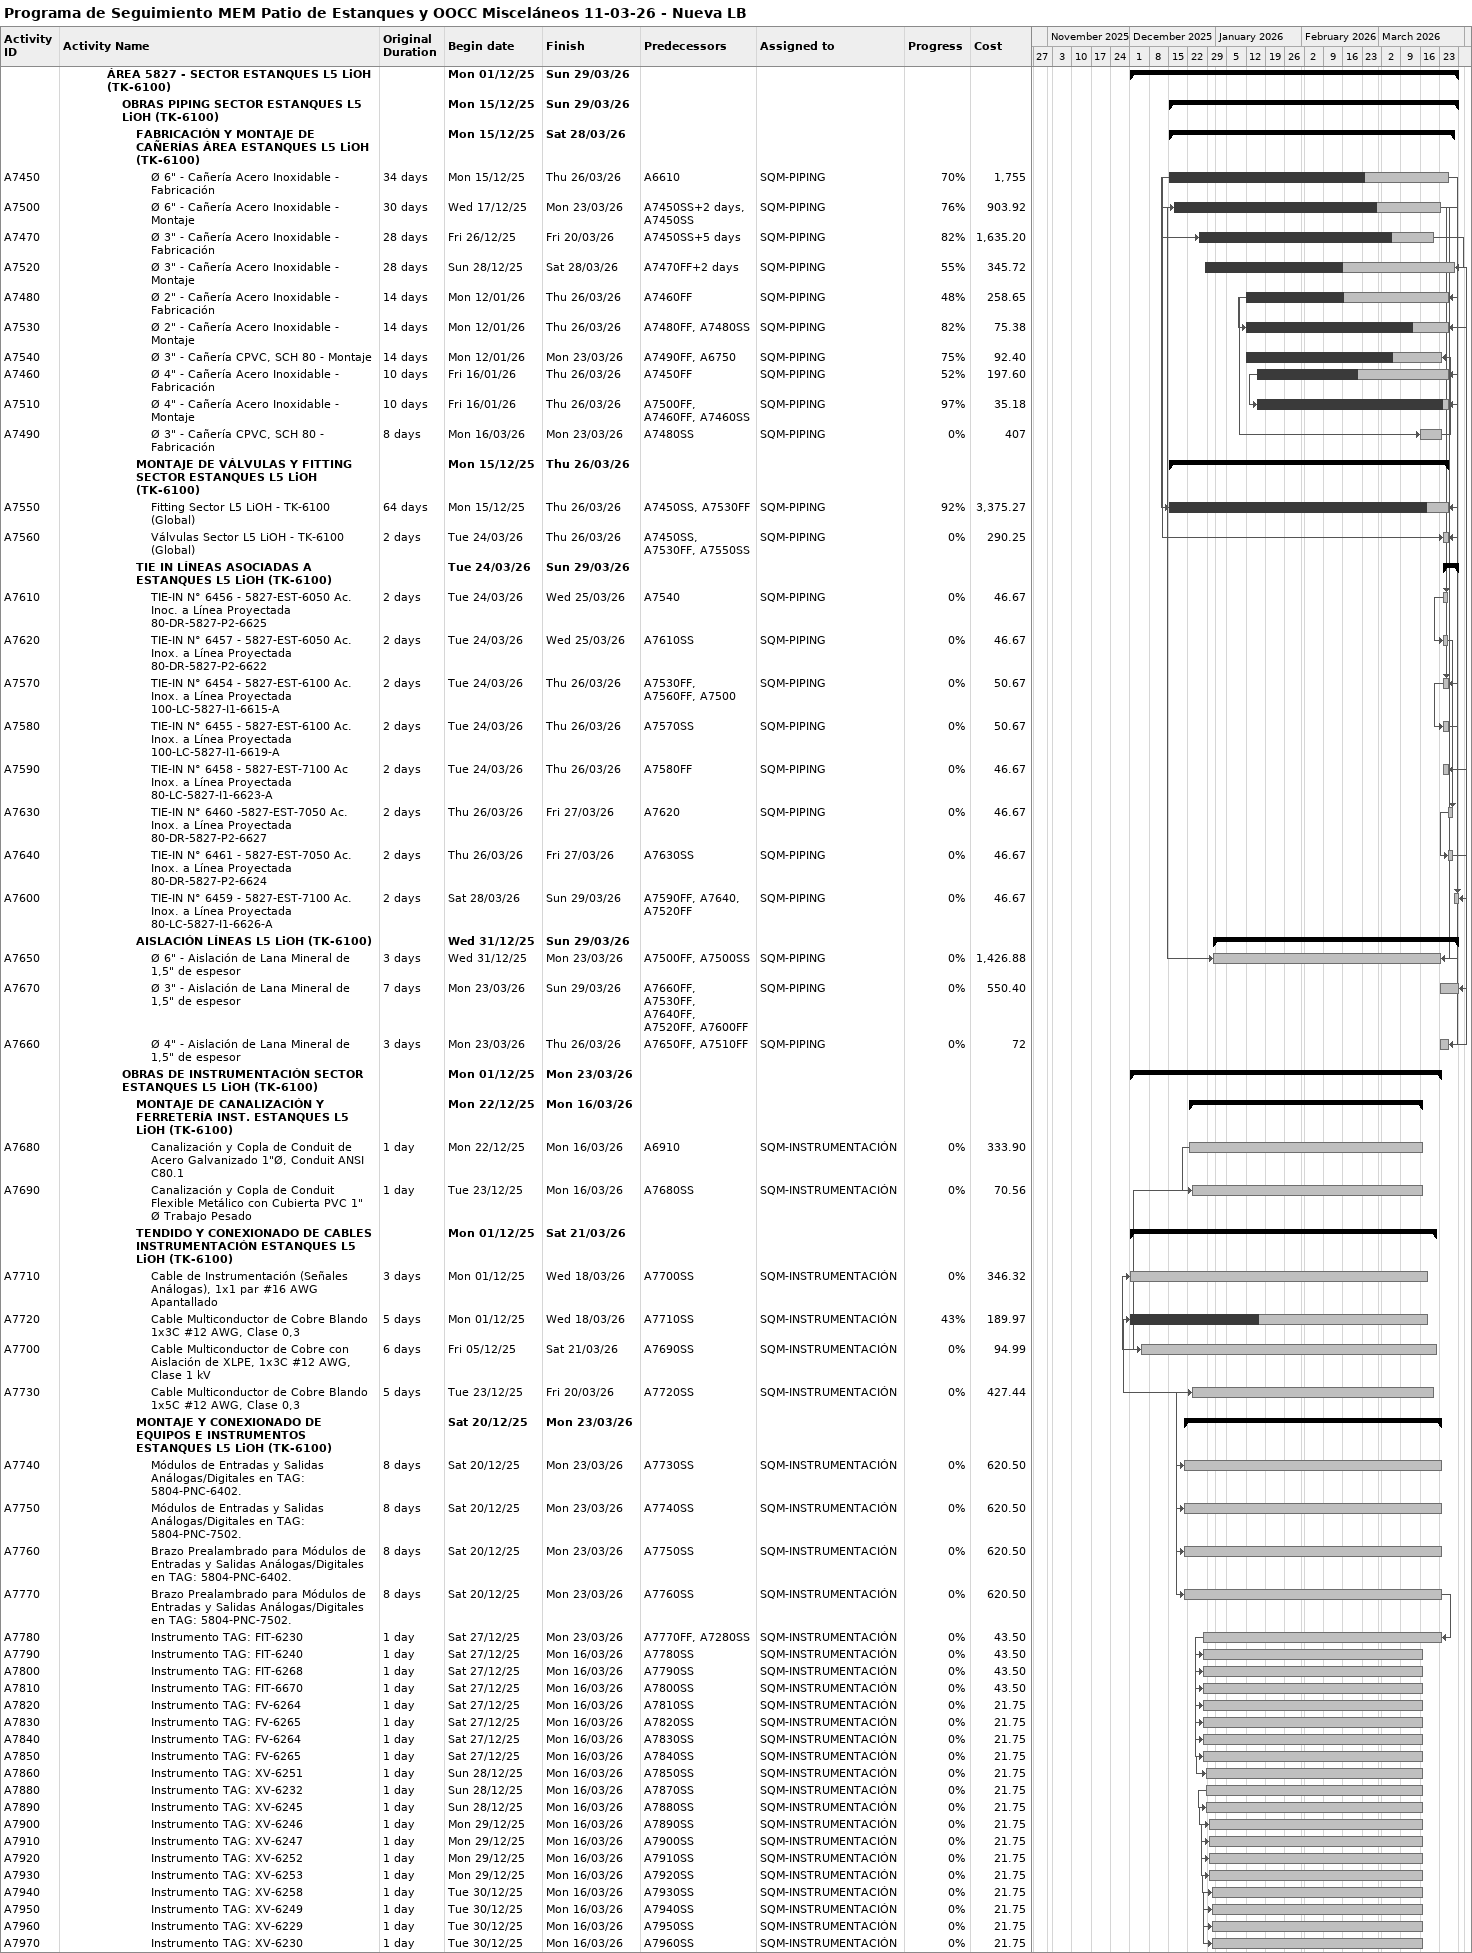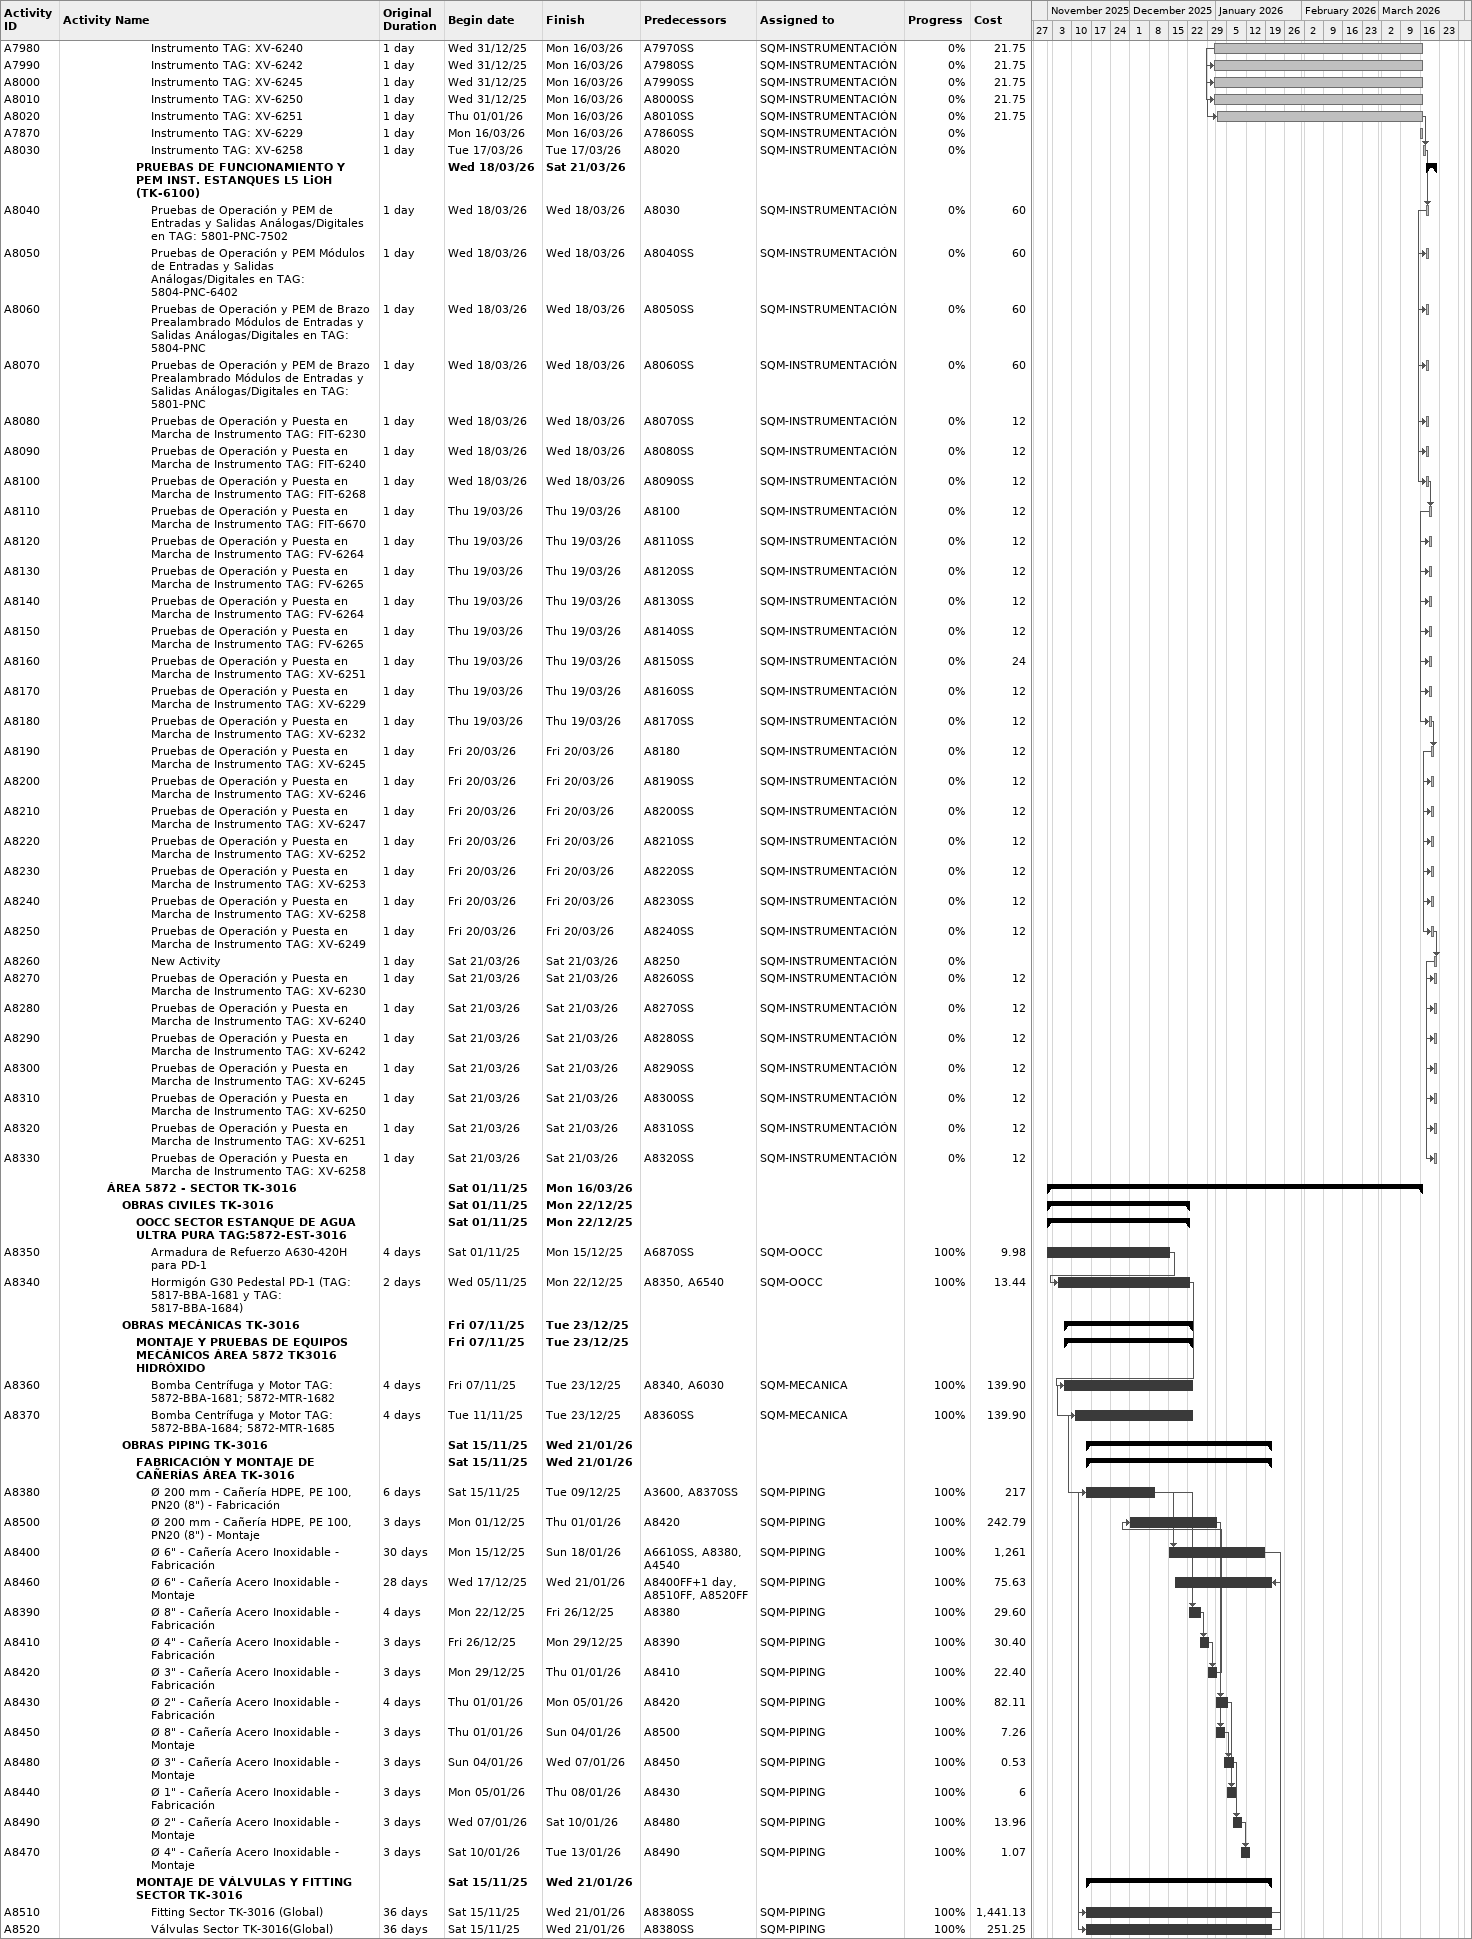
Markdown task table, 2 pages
Programa de Seguimiento MEM Patio de Estanques y OOCC Misceláneos 11-03-26 - Nueva LB

| ID | Level | Task | Original duration | Start | Finish | Predecessors | Resources | % complete | Cost |
|---|---|---|---|---|---|---|---|---|---|
|  | 4 | **ÁREA 5827 - SECTOR ESTANQUES L5 LiOH (TK-6100)** |  | 2025-12-01 | 2026-03-29 |  |  |  |  |
|  | 5 | **OBRAS PIPING SECTOR ESTANQUES L5 LiOH (TK-6100)** |  | 2025-12-15 | 2026-03-29 |  |  |  |  |
|  | 6 | **FABRICACIÓN Y MONTAJE DE CAÑERÍAS ÁREA ESTANQUES L5 LiOH (TK-6100)** |  | 2025-12-15 | 2026-03-28 |  |  |  |  |
| A7450 | 7 | Ø 6" - Cañería Acero Inoxidable - Fabricación | 34d | 2025-12-15 | 2026-03-26 | A6610 | SQM-PIPING | 70 | 1755 |
| A7500 | 7 | Ø 6" - Cañería Acero Inoxidable - Montaje | 30d | 2025-12-17 | 2026-03-23 | A7450SS+2d, A7450SS | SQM-PIPING | 76 | 903.92 |
| A7470 | 7 | Ø 3" - Cañería Acero Inoxidable - Fabricación | 28d | 2025-12-26 | 2026-03-20 | A7450SS+5d | SQM-PIPING | 82 | 1635.20 |
| A7520 | 7 | Ø 3" - Cañería Acero Inoxidable - Montaje | 28d | 2025-12-28 | 2026-03-28 | A7470FF+2d | SQM-PIPING | 55 | 345.72 |
| A7480 | 7 | Ø 2" - Cañería Acero Inoxidable - Fabricación | 14d | 2026-01-12 | 2026-03-26 | A7460FF | SQM-PIPING | 48 | 258.65 |
| A7530 | 7 | Ø 2" - Cañería Acero Inoxidable - Montaje | 14d | 2026-01-12 | 2026-03-26 | A7480FF, A7480SS | SQM-PIPING | 82 | 75.38 |
| A7540 | 7 | Ø 3" - Cañería CPVC, SCH 80 - Montaje | 14d | 2026-01-12 | 2026-03-23 | A7490FF, A6750 | SQM-PIPING | 75 | 92.40 |
| A7460 | 7 | Ø 4" - Cañería Acero Inoxidable - Fabricación | 10d | 2026-01-16 | 2026-03-26 | A7450FF | SQM-PIPING | 52 | 197.60 |
| A7510 | 7 | Ø 4" - Cañería Acero Inoxidable - Montaje | 10d | 2026-01-16 | 2026-03-26 | A7500FF, A7460FF, A7460SS | SQM-PIPING | 97 | 35.18 |
| A7490 | 7 | Ø 3" - Cañería CPVC, SCH 80 - Fabricación | 8d | 2026-03-16 | 2026-03-23 | A7480SS | SQM-PIPING | 0 | 407 |
|  | 6 | **MONTAJE DE VÁLVULAS Y FITTING SECTOR ESTANQUES L5 LiOH (TK-6100)** |  | 2025-12-15 | 2026-03-26 |  |  |  |  |
| A7550 | 7 | Fitting Sector L5 LiOH - TK-6100 (Global) | 64d | 2025-12-15 | 2026-03-26 | A7450SS, A7530FF | SQM-PIPING | 92 | 3375.27 |
| A7560 | 7 | Válvulas Sector L5 LiOH - TK-6100 (Global) | 2d | 2026-03-24 | 2026-03-26 | A7450SS, A7530FF, A7550SS | SQM-PIPING | 0 | 290.25 |
|  | 6 | **TIE IN LÍNEAS ASOCIADAS A ESTANQUES L5 LiOH (TK-6100)** |  | 2026-03-24 | 2026-03-29 |  |  |  |  |
| A7610 | 7 | TIE-IN N° 6456 - 5827-EST-6050 Ac. Inoc. a Línea Proyectada 80-DR-5827-P2-6625 | 2d | 2026-03-24 | 2026-03-25 | A7540 | SQM-PIPING | 0 | 46.67 |
| A7620 | 7 | TIE-IN N° 6457 - 5827-EST-6050 Ac. Inox. a Línea Proyectada 80-DR-5827-P2-6622 | 2d | 2026-03-24 | 2026-03-25 | A7610SS | SQM-PIPING | 0 | 46.67 |
| A7570 | 7 | TIE-IN N° 6454 - 5827-EST-6100 Ac. Inox. a Línea Proyectada 100-LC-5827-I1-6615-A | 2d | 2026-03-24 | 2026-03-26 | A7530FF, A7560FF, A7500 | SQM-PIPING | 0 | 50.67 |
| A7580 | 7 | TIE-IN N° 6455 - 5827-EST-6100 Ac. Inox. a Línea Proyectada 100-LC-5827-I1-6619-A | 2d | 2026-03-24 | 2026-03-26 | A7570SS | SQM-PIPING | 0 | 50.67 |
| A7590 | 7 | TIE-IN N° 6458 - 5827-EST-7100 Ac Inox. a Línea Proyectada 80-LC-5827-I1-6623-A | 2d | 2026-03-24 | 2026-03-26 | A7580FF | SQM-PIPING | 0 | 46.67 |
| A7630 | 7 | TIE-IN N° 6460 -5827-EST-7050 Ac. Inox. a Línea Proyectada 80-DR-5827-P2-6627 | 2d | 2026-03-26 | 2026-03-27 | A7620 | SQM-PIPING | 0 | 46.67 |
| A7640 | 7 | TIE-IN N° 6461 - 5827-EST-7050 Ac. Inox. a Línea Proyectada 80-DR-5827-P2-6624 | 2d | 2026-03-26 | 2026-03-27 | A7630SS | SQM-PIPING | 0 | 46.67 |
| A7600 | 7 | TIE-IN N° 6459 - 5827-EST-7100 Ac. Inox. a Línea Proyectada 80-LC-5827-I1-6626-A | 2d | 2026-03-28 | 2026-03-29 | A7590FF, A7640, A7520FF | SQM-PIPING | 0 | 46.67 |
|  | 6 | **AISLACIÓN LÍNEAS L5 LiOH (TK-6100)** |  | 2025-12-31 | 2026-03-29 |  |  |  |  |
| A7650 | 7 | Ø 6" - Aislación de Lana Mineral de 1,5" de espesor | 3d | 2025-12-31 | 2026-03-23 | A7500FF, A7500SS | SQM-PIPING | 0 | 1426.88 |
| A7670 | 7 | Ø 3" - Aislación de Lana Mineral de 1,5" de espesor | 7d | 2026-03-23 | 2026-03-29 | A7660FF, A7530FF, A7640FF, A7520FF, A7600FF | SQM-PIPING | 0 | 550.40 |
| A7660 | 7 | Ø 4" - Aislación de Lana Mineral de 1,5" de espesor | 3d | 2026-03-23 | 2026-03-26 | A7650FF, A7510FF | SQM-PIPING | 0 | 72 |
|  | 5 | **OBRAS DE INSTRUMENTACIÓN SECTOR ESTANQUES L5 LiOH (TK-6100)** |  | 2025-12-01 | 2026-03-23 |  |  |  |  |
|  | 6 | **MONTAJE DE CANALIZACIÓN Y FERRETERÍA INST. ESTANQUES L5 LiOH (TK-6100)** |  | 2025-12-22 | 2026-03-16 |  |  |  |  |
| A7680 | 7 | Canalización y Copla de Conduit de Acero Galvanizado 1"Ø, Conduit ANSI C80.1 | 1d | 2025-12-22 | 2026-03-16 | A6910 | SQM-INSTRUMENTACIÓN | 0 | 333.90 |
| A7690 | 7 | Canalización y Copla de Conduit Flexible Metálico con Cubierta PVC 1" Ø Trabajo Pesado | 1d | 2025-12-23 | 2026-03-16 | A7680SS | SQM-INSTRUMENTACIÓN | 0 | 70.56 |
|  | 6 | **TENDIDO Y CONEXIONADO DE CABLES INSTRUMENTACIÓN ESTANQUES L5 LiOH (TK-6100)** |  | 2025-12-01 | 2026-03-21 |  |  |  |  |
| A7710 | 7 | Cable de Instrumentación (Señales Análogas), 1x1 par #16 AWG Apantallado | 3d | 2025-12-01 | 2026-03-18 | A7700SS | SQM-INSTRUMENTACIÓN | 0 | 346.32 |
| A7720 | 7 | Cable Multiconductor de Cobre Blando 1x3C #12 AWG, Clase 0,3 | 5d | 2025-12-01 | 2026-03-18 | A7710SS | SQM-INSTRUMENTACIÓN | 43 | 189.97 |
| A7700 | 7 | Cable Multiconductor de Cobre con Aislación de XLPE, 1x3C #12 AWG, Clase 1 kV | 6d | 2025-12-05 | 2026-03-21 | A7690SS | SQM-INSTRUMENTACIÓN | 0 | 94.99 |
| A7730 | 7 | Cable Multiconductor de Cobre Blando 1x5C #12 AWG, Clase 0,3 | 5d | 2025-12-23 | 2026-03-20 | A7720SS | SQM-INSTRUMENTACIÓN | 0 | 427.44 |
|  | 6 | **MONTAJE Y CONEXIONADO DE EQUIPOS E INSTRUMENTOS ESTANQUES L5 LiOH (TK-6100)** |  | 2025-12-20 | 2026-03-23 |  |  |  |  |
| A7740 | 7 | Módulos de Entradas y Salidas Análogas/Digitales en TAG: 5804-PNC-6402. | 8d | 2025-12-20 | 2026-03-23 | A7730SS | SQM-INSTRUMENTACIÓN | 0 | 620.50 |
| A7750 | 7 | Módulos de Entradas y Salidas Análogas/Digitales en TAG: 5804-PNC-7502. | 8d | 2025-12-20 | 2026-03-23 | A7740SS | SQM-INSTRUMENTACIÓN | 0 | 620.50 |
| A7760 | 7 | Brazo Prealambrado para Módulos de Entradas y Salidas Análogas/Digitales en TAG: 5804-PNC-6402. | 8d | 2025-12-20 | 2026-03-23 | A7750SS | SQM-INSTRUMENTACIÓN | 0 | 620.50 |
| A7770 | 7 | Brazo Prealambrado para Módulos de Entradas y Salidas Análogas/Digitales en TAG: 5804-PNC-7502. | 8d | 2025-12-20 | 2026-03-23 | A7760SS | SQM-INSTRUMENTACIÓN | 0 | 620.50 |
| A7780 | 7 | Instrumento TAG: FIT-6230 | 1d | 2025-12-27 | 2026-03-23 | A7770FF, A7280SS | SQM-INSTRUMENTACIÓN | 0 | 43.50 |
| A7790 | 7 | Instrumento TAG: FIT-6240 | 1d | 2025-12-27 | 2026-03-16 | A7780SS | SQM-INSTRUMENTACIÓN | 0 | 43.50 |
| A7800 | 7 | Instrumento TAG: FIT-6268 | 1d | 2025-12-27 | 2026-03-16 | A7790SS | SQM-INSTRUMENTACIÓN | 0 | 43.50 |
| A7810 | 7 | Instrumento TAG: FIT-6670 | 1d | 2025-12-27 | 2026-03-16 | A7800SS | SQM-INSTRUMENTACIÓN | 0 | 43.50 |
| A7820 | 7 | Instrumento TAG: FV-6264 | 1d | 2025-12-27 | 2026-03-16 | A7810SS | SQM-INSTRUMENTACIÓN | 0 | 21.75 |
| A7830 | 7 | Instrumento TAG: FV-6265 | 1d | 2025-12-27 | 2026-03-16 | A7820SS | SQM-INSTRUMENTACIÓN | 0 | 21.75 |
| A7840 | 7 | Instrumento TAG: FV-6264 | 1d | 2025-12-27 | 2026-03-16 | A7830SS | SQM-INSTRUMENTACIÓN | 0 | 21.75 |
| A7850 | 7 | Instrumento TAG: FV-6265 | 1d | 2025-12-27 | 2026-03-16 | A7840SS | SQM-INSTRUMENTACIÓN | 0 | 21.75 |
| A7860 | 7 | Instrumento TAG: XV-6251 | 1d | 2025-12-28 | 2026-03-16 | A7850SS | SQM-INSTRUMENTACIÓN | 0 | 21.75 |
| A7880 | 7 | Instrumento TAG: XV-6232 | 1d | 2025-12-28 | 2026-03-16 | A7870SS | SQM-INSTRUMENTACIÓN | 0 | 21.75 |
| A7890 | 7 | Instrumento TAG: XV-6245 | 1d | 2025-12-28 | 2026-03-16 | A7880SS | SQM-INSTRUMENTACIÓN | 0 | 21.75 |
| A7900 | 7 | Instrumento TAG: XV-6246 | 1d | 2025-12-29 | 2026-03-16 | A7890SS | SQM-INSTRUMENTACIÓN | 0 | 21.75 |
| A7910 | 7 | Instrumento TAG: XV-6247 | 1d | 2025-12-29 | 2026-03-16 | A7900SS | SQM-INSTRUMENTACIÓN | 0 | 21.75 |
| A7920 | 7 | Instrumento TAG: XV-6252 | 1d | 2025-12-29 | 2026-03-16 | A7910SS | SQM-INSTRUMENTACIÓN | 0 | 21.75 |
| A7930 | 7 | Instrumento TAG: XV-6253 | 1d | 2025-12-29 | 2026-03-16 | A7920SS | SQM-INSTRUMENTACIÓN | 0 | 21.75 |
| A7940 | 7 | Instrumento TAG: XV-6258 | 1d | 2025-12-30 | 2026-03-16 | A7930SS | SQM-INSTRUMENTACIÓN | 0 | 21.75 |
| A7950 | 7 | Instrumento TAG: XV-6249 | 1d | 2025-12-30 | 2026-03-16 | A7940SS | SQM-INSTRUMENTACIÓN | 0 | 21.75 |
| A7960 | 7 | Instrumento TAG: XV-6229 | 1d | 2025-12-30 | 2026-03-16 | A7950SS | SQM-INSTRUMENTACIÓN | 0 | 21.75 |
| A7970 | 7 | Instrumento TAG: XV-6230 | 1d | 2025-12-30 | 2026-03-16 | A7960SS | SQM-INSTRUMENTACIÓN | 0 | 21.75 |
| A7980 | 7 | Instrumento TAG: XV-6240 | 1d | 2025-12-31 | 2026-03-16 | A7970SS | SQM-INSTRUMENTACIÓN | 0 | 21.75 |
| A7990 | 7 | Instrumento TAG: XV-6242 | 1d | 2025-12-31 | 2026-03-16 | A7980SS | SQM-INSTRUMENTACIÓN | 0 | 21.75 |
| A8000 | 7 | Instrumento TAG: XV-6245 | 1d | 2025-12-31 | 2026-03-16 | A7990SS | SQM-INSTRUMENTACIÓN | 0 | 21.75 |
| A8010 | 7 | Instrumento TAG: XV-6250 | 1d | 2025-12-31 | 2026-03-16 | A8000SS | SQM-INSTRUMENTACIÓN | 0 | 21.75 |
| A8020 | 7 | Instrumento TAG: XV-6251 | 1d | 2026-01-01 | 2026-03-16 | A8010SS | SQM-INSTRUMENTACIÓN | 0 | 21.75 |
| A7870 | 7 | Instrumento TAG: XV-6229 | 1d | 2026-03-16 | 2026-03-16 | A7860SS | SQM-INSTRUMENTACIÓN | 0 |  |
| A8030 | 7 | Instrumento TAG: XV-6258 | 1d | 2026-03-17 | 2026-03-17 | A8020 | SQM-INSTRUMENTACIÓN | 0 |  |
|  | 6 | **PRUEBAS DE FUNCIONAMIENTO Y PEM INST. ESTANQUES L5 LiOH (TK-6100)** |  | 2026-03-18 | 2026-03-21 |  |  |  |  |
| A8040 | 7 | Pruebas de Operación y PEM de Entradas y Salidas Análogas/Digitales en TAG: 5801-PNC-7502 | 1d | 2026-03-18 | 2026-03-18 | A8030 | SQM-INSTRUMENTACIÓN | 0 | 60 |
| A8050 | 7 | Pruebas de Operación y PEM Módulos de Entradas y Salidas Análogas/Digitales en TAG: 5804-PNC-6402 | 1d | 2026-03-18 | 2026-03-18 | A8040SS | SQM-INSTRUMENTACIÓN | 0 | 60 |
| A8060 | 7 | Pruebas de Operación y PEM de Brazo Prealambrado Módulos de Entradas y Salidas Análogas/Digitales en TAG: 5804-PNC | 1d | 2026-03-18 | 2026-03-18 | A8050SS | SQM-INSTRUMENTACIÓN | 0 | 60 |
| A8070 | 7 | Pruebas de Operación y PEM de Brazo Prealambrado Módulos de Entradas y Salidas Análogas/Digitales en TAG: 5801-PNC | 1d | 2026-03-18 | 2026-03-18 | A8060SS | SQM-INSTRUMENTACIÓN | 0 | 60 |
| A8080 | 7 | Pruebas de Operación y Puesta en Marcha de Instrumento TAG: FIT-6230 | 1d | 2026-03-18 | 2026-03-18 | A8070SS | SQM-INSTRUMENTACIÓN | 0 | 12 |
| A8090 | 7 | Pruebas de Operación y Puesta en Marcha de Instrumento TAG: FIT-6240 | 1d | 2026-03-18 | 2026-03-18 | A8080SS | SQM-INSTRUMENTACIÓN | 0 | 12 |
| A8100 | 7 | Pruebas de Operación y Puesta en Marcha de Instrumento TAG: FIT-6268 | 1d | 2026-03-18 | 2026-03-18 | A8090SS | SQM-INSTRUMENTACIÓN | 0 | 12 |
| A8110 | 7 | Pruebas de Operación y Puesta en Marcha de Instrumento TAG: FIT-6670 | 1d | 2026-03-19 | 2026-03-19 | A8100 | SQM-INSTRUMENTACIÓN | 0 | 12 |
| A8120 | 7 | Pruebas de Operación y Puesta en Marcha de Instrumento TAG: FV-6264 | 1d | 2026-03-19 | 2026-03-19 | A8110SS | SQM-INSTRUMENTACIÓN | 0 | 12 |
| A8130 | 7 | Pruebas de Operación y Puesta en Marcha de Instrumento TAG: FV-6265 | 1d | 2026-03-19 | 2026-03-19 | A8120SS | SQM-INSTRUMENTACIÓN | 0 | 12 |
| A8140 | 7 | Pruebas de Operación y Puesta en Marcha de Instrumento TAG: FV-6264 | 1d | 2026-03-19 | 2026-03-19 | A8130SS | SQM-INSTRUMENTACIÓN | 0 | 12 |
| A8150 | 7 | Pruebas de Operación y Puesta en Marcha de Instrumento TAG: FV-6265 | 1d | 2026-03-19 | 2026-03-19 | A8140SS | SQM-INSTRUMENTACIÓN | 0 | 12 |
| A8160 | 7 | Pruebas de Operación y Puesta en Marcha de Instrumento TAG: XV-6251 | 1d | 2026-03-19 | 2026-03-19 | A8150SS | SQM-INSTRUMENTACIÓN | 0 | 24 |
| A8170 | 7 | Pruebas de Operación y Puesta en Marcha de Instrumento TAG: XV-6229 | 1d | 2026-03-19 | 2026-03-19 | A8160SS | SQM-INSTRUMENTACIÓN | 0 | 12 |
| A8180 | 7 | Pruebas de Operación y Puesta en Marcha de Instrumento TAG: XV-6232 | 1d | 2026-03-19 | 2026-03-19 | A8170SS | SQM-INSTRUMENTACIÓN | 0 | 12 |
| A8190 | 7 | Pruebas de Operación y Puesta en Marcha de Instrumento TAG: XV-6245 | 1d | 2026-03-20 | 2026-03-20 | A8180 | SQM-INSTRUMENTACIÓN | 0 | 12 |
| A8200 | 7 | Pruebas de Operación y Puesta en Marcha de Instrumento TAG: XV-6246 | 1d | 2026-03-20 | 2026-03-20 | A8190SS | SQM-INSTRUMENTACIÓN | 0 | 12 |
| A8210 | 7 | Pruebas de Operación y Puesta en Marcha de Instrumento TAG: XV-6247 | 1d | 2026-03-20 | 2026-03-20 | A8200SS | SQM-INSTRUMENTACIÓN | 0 | 12 |
| A8220 | 7 | Pruebas de Operación y Puesta en Marcha de Instrumento TAG: XV-6252 | 1d | 2026-03-20 | 2026-03-20 | A8210SS | SQM-INSTRUMENTACIÓN | 0 | 12 |
| A8230 | 7 | Pruebas de Operación y Puesta en Marcha de Instrumento TAG: XV-6253 | 1d | 2026-03-20 | 2026-03-20 | A8220SS | SQM-INSTRUMENTACIÓN | 0 | 12 |
| A8240 | 7 | Pruebas de Operación y Puesta en Marcha de Instrumento TAG: XV-6258 | 1d | 2026-03-20 | 2026-03-20 | A8230SS | SQM-INSTRUMENTACIÓN | 0 | 12 |
| A8250 | 7 | Pruebas de Operación y Puesta en Marcha de Instrumento TAG: XV-6249 | 1d | 2026-03-20 | 2026-03-20 | A8240SS | SQM-INSTRUMENTACIÓN | 0 | 12 |
| A8260 | 7 | New Activity | 1d | 2026-03-21 | 2026-03-21 | A8250 | SQM-INSTRUMENTACIÓN | 0 |  |
| A8270 | 7 | Pruebas de Operación y Puesta en Marcha de Instrumento TAG: XV-6230 | 1d | 2026-03-21 | 2026-03-21 | A8260SS | SQM-INSTRUMENTACIÓN | 0 | 12 |
| A8280 | 7 | Pruebas de Operación y Puesta en Marcha de Instrumento TAG: XV-6240 | 1d | 2026-03-21 | 2026-03-21 | A8270SS | SQM-INSTRUMENTACIÓN | 0 | 12 |
| A8290 | 7 | Pruebas de Operación y Puesta en Marcha de Instrumento TAG: XV-6242 | 1d | 2026-03-21 | 2026-03-21 | A8280SS | SQM-INSTRUMENTACIÓN | 0 | 12 |
| A8300 | 7 | Pruebas de Operación y Puesta en Marcha de Instrumento TAG: XV-6245 | 1d | 2026-03-21 | 2026-03-21 | A8290SS | SQM-INSTRUMENTACIÓN | 0 | 12 |
| A8310 | 7 | Pruebas de Operación y Puesta en Marcha de Instrumento TAG: XV-6250 | 1d | 2026-03-21 | 2026-03-21 | A8300SS | SQM-INSTRUMENTACIÓN | 0 | 12 |
| A8320 | 7 | Pruebas de Operación y Puesta en Marcha de Instrumento TAG: XV-6251 | 1d | 2026-03-21 | 2026-03-21 | A8310SS | SQM-INSTRUMENTACIÓN | 0 | 12 |
| A8330 | 7 | Pruebas de Operación y Puesta en Marcha de Instrumento TAG: XV-6258 | 1d | 2026-03-21 | 2026-03-21 | A8320SS | SQM-INSTRUMENTACIÓN | 0 | 12 |
|  | 4 | **ÁREA 5872 - SECTOR TK-3016** |  | 2025-11-01 | 2026-03-16 |  |  |  |  |
|  | 5 | **OBRAS CIVILES TK-3016** |  | 2025-11-01 | 2025-12-22 |  |  |  |  |
|  | 6 | **OOCC SECTOR ESTANQUE DE AGUA ULTRA PURA TAG:5872-EST-3016** |  | 2025-11-01 | 2025-12-22 |  |  |  |  |
| A8350 | 7 | Armadura de Refuerzo A630-420H para PD-1 | 4d | 2025-11-01 | 2025-12-15 | A6870SS | SQM-OOCC | 100 | 9.98 |
| A8340 | 7 | Hormigón G30 Pedestal PD-1 (TAG: 5817-BBA-1681 y TAG: 5817-BBA-1684) | 2d | 2025-11-05 | 2025-12-22 | A8350, A6540 | SQM-OOCC | 100 | 13.44 |
|  | 5 | **OBRAS MECÁNICAS TK-3016** |  | 2025-11-07 | 2025-12-23 |  |  |  |  |
|  | 6 | **MONTAJE Y PRUEBAS DE EQUIPOS MECÁNICOS ÁREA 5872 TK3016 HIDRÓXIDO** |  | 2025-11-07 | 2025-12-23 |  |  |  |  |
| A8360 | 7 | Bomba Centrífuga y Motor TAG: 5872-BBA-1681; 5872-MTR-1682 | 4d | 2025-11-07 | 2025-12-23 | A8340, A6030 | SQM-MECANICA | 100 | 139.90 |
| A8370 | 7 | Bomba Centrífuga y Motor TAG: 5872-BBA-1684; 5872-MTR-1685 | 4d | 2025-11-11 | 2025-12-23 | A8360SS | SQM-MECANICA | 100 | 139.90 |
|  | 5 | **OBRAS PIPING TK-3016** |  | 2025-11-15 | 2026-01-21 |  |  |  |  |
|  | 6 | **FABRICACIÓN Y MONTAJE DE CAÑERÍAS ÁREA TK-3016** |  | 2025-11-15 | 2026-01-21 |  |  |  |  |
| A8380 | 7 | Ø 200 mm - Cañería HDPE, PE 100, PN20 (8") - Fabricación | 6d | 2025-11-15 | 2025-12-09 | A3600, A8370SS | SQM-PIPING | 100 | 217 |
| A8500 | 7 | Ø 200 mm - Cañería HDPE, PE 100, PN20 (8") - Montaje | 3d | 2025-12-01 | 2026-01-01 | A8420 | SQM-PIPING | 100 | 242.79 |
| A8400 | 7 | Ø 6" - Cañería Acero Inoxidable - Fabricación | 30d | 2025-12-15 | 2026-01-18 | A6610SS, A8380, A4540 | SQM-PIPING | 100 | 1261 |
| A8460 | 7 | Ø 6" - Cañería Acero Inoxidable - Montaje | 28d | 2025-12-17 | 2026-01-21 | A8400FF+1d, A8510FF, A8520FF | SQM-PIPING | 100 | 75.63 |
| A8390 | 7 | Ø 8" - Cañería Acero Inoxidable - Fabricación | 4d | 2025-12-22 | 2025-12-26 | A8380 | SQM-PIPING | 100 | 29.60 |
| A8410 | 7 | Ø 4" - Cañería Acero Inoxidable - Fabricación | 3d | 2025-12-26 | 2025-12-29 | A8390 | SQM-PIPING | 100 | 30.40 |
| A8420 | 7 | Ø 3" - Cañería Acero Inoxidable - Fabricación | 3d | 2025-12-29 | 2026-01-01 | A8410 | SQM-PIPING | 100 | 22.40 |
| A8430 | 7 | Ø 2" - Cañería Acero Inoxidable - Fabricación | 4d | 2026-01-01 | 2026-01-05 | A8420 | SQM-PIPING | 100 | 82.11 |
| A8450 | 7 | Ø 8" - Cañería Acero Inoxidable - Montaje | 3d | 2026-01-01 | 2026-01-04 | A8500 | SQM-PIPING | 100 | 7.26 |
| A8480 | 7 | Ø 3" - Cañería Acero Inoxidable - Montaje | 3d | 2026-01-04 | 2026-01-07 | A8450 | SQM-PIPING | 100 | 0.53 |
| A8440 | 7 | Ø 1" - Cañería Acero Inoxidable - Fabricación | 3d | 2026-01-05 | 2026-01-08 | A8430 | SQM-PIPING | 100 | 6 |
| A8490 | 7 | Ø 2" - Cañería Acero Inoxidable - Montaje | 3d | 2026-01-07 | 2026-01-10 | A8480 | SQM-PIPING | 100 | 13.96 |
| A8470 | 7 | Ø 4" - Cañería Acero Inoxidable - Montaje | 3d | 2026-01-10 | 2026-01-13 | A8490 | SQM-PIPING | 100 | 1.07 |
|  | 6 | **MONTAJE DE VÁLVULAS Y FITTING SECTOR TK-3016** |  | 2025-11-15 | 2026-01-21 |  |  |  |  |
| A8510 | 7 | Fitting Sector TK-3016 (Global) | 36d | 2025-11-15 | 2026-01-21 | A8380SS | SQM-PIPING | 100 | 1441.13 |
| A8520 | 7 | Válvulas Sector TK-3016(Global) | 36d | 2025-11-15 | 2026-01-21 | A8380SS | SQM-PIPING | 100 | 251.25 |
